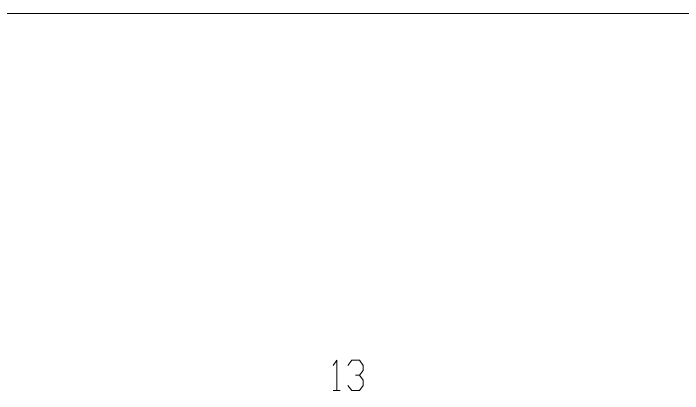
# Model space of a CAD drawing. Header units: millimetres. Extents: x 0 to 819, y 0 to 1152.
# Drawn here: x 153.4 to 327.6, y 1052.7 to 1151.6 of the extents above; entities that cross this region are included whole.
import ezdxf

# ---------------------------------------------------------------- set-up
doc = ezdxf.new("R2010")
doc.units = ezdxf.units.MM
doc.layers.add('1', color=7, linetype='Continuous')

msp = doc.modelspace()

# ---------------------------------------------------------------- linework, layer by layer
at = {"layer": '1', "color": 0, "lineweight": 18}
msp.add_lwpolyline([(819, 14.361732), (43.56, 14.361732), (43.56, 1151.601732), (819, 1151.601732), (819, 14.361732)], dxfattribs=at)
at = {"layer": '1', "color": 0, "lineweight": 9}
for points in [[(236.7, 1059.981732), (237.6, 1061.421732), (237.6, 1053.501732)], [(240.48, 1059.981732), (241.56, 1061.421732), (243.54, 1061.421732), (244.44, 1059.981732), (244.44, 1058.721732), (243.54, 1057.461732), (242.46, 1057.461732)], [(243.54, 1057.461732), (244.44, 1056.201732), (244.44, 1054.761732), (243.54, 1053.501732), (241.56, 1053.501732), (240.48, 1054.761732)], [(236.7, 1053.501732), (238.5, 1053.501732)]]:
    msp.add_lwpolyline(points, dxfattribs=at)

doc.saveas('drawing.dxf')
